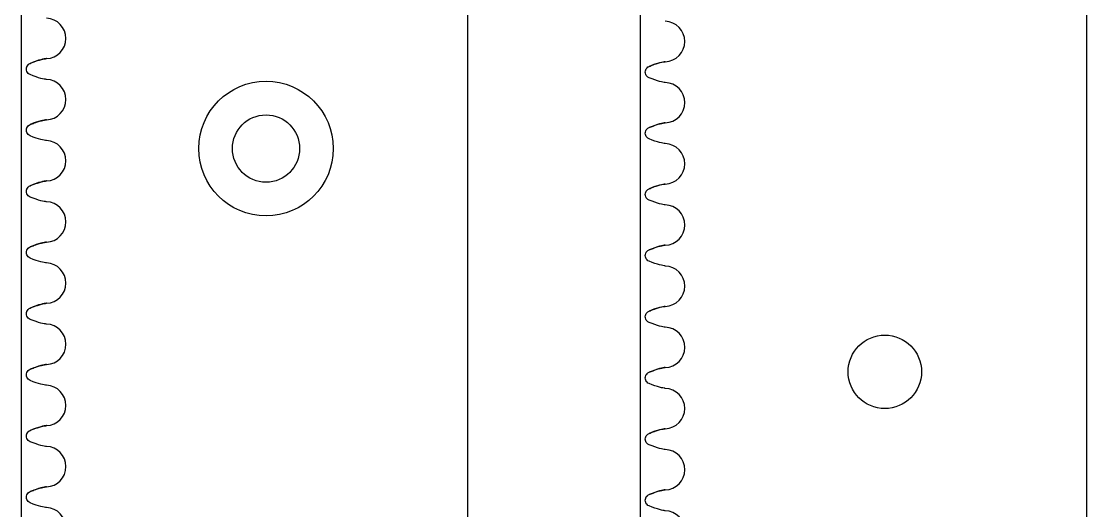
# Model space of a CAD drawing. Header units: millimetres. Extents: x -58 to 29, y -113 to 210.
# Drawn here: x -57.6 to 29.5, y -63.9 to -23.9 of the extents above; entities that cross this region are included whole.
import ezdxf

# ---------------------------------------------------------------- set-up
doc = ezdxf.new("R2010")
doc.units = ezdxf.units.MM
doc.layers.get('0').update_dxf_attribs({"linetype": 'CONTINUOUS'})

msp = doc.modelspace()

# ---------------------------------------------------------------- linework, layer by layer
for p, q in [((-7.003, 209.481), (-7.003, -113.269)), ((29.497, -113.269), (29.497, 209.481)), ((-57.582, 44.731), (-57.582, -113.269)), ((-21.082, -113.269), (-21.082, 44.731))]:
    msp.add_line(p, q)
for points in [[(29.497, -113.269), (29.497, 209.481), (-7.003, 209.481), (-7.003, -113.269)], [(-57.582, -113.269), (-21.082, -113.269), (-21.082, 44.731), (-57.582, 44.731)]]:
    msp.add_lwpolyline(points, close=True)
for centre, radius in [((-37.582, -34.269), 5.5), ((-37.582, -34.269), 2.75), ((12.997, -52.519), 3), ((12.997, -52.519), 3)]:
    msp.add_circle(centre, radius)
for centre in [(-55.582, -25.269), (-55.582, -25.269), (-5.003, -25.519), (-5.003, -25.519), (-55.582, -30.269), (-55.582, -30.269), (-5.003, -30.519), (-5.003, -30.519), (-55.582, -35.269), (-55.582, -35.269), (-5.003, -35.519), (-5.003, -35.519), (-55.582, -40.269), (-55.582, -40.269), (-5.003, -40.519), (-5.003, -40.519), (-55.582, -45.269), (-55.582, -45.269), (-5.003, -45.519), (-5.003, -45.519), (-55.582, -50.269), (-55.582, -50.269), (-5.003, -50.519), (-5.003, -50.519), (-55.582, -55.269), (-55.582, -55.269), (-5.003, -55.519), (-5.003, -55.519), (-55.582, -60.269), (-55.582, -60.269), (-5.003, -60.519), (-5.003, -60.519), (-55.582, -65.269), (-55.582, -65.269), (-5.003, -65.519), (-5.003, -65.519)]:
    msp.add_arc(centre, 1.65, -88.19894, 88.19894)
for points, knots in [([(-56.853, -27.307), (-56.745, -27.262), (-56.635, -27.219), (-56.383, -27.126), (-56.153, -27.045), (-55.77, -26.953), (-55.581, -26.923), (-55.556, -26.92)], [0.1376682, 0.1376682, 0.1376682, 0.1376682, 0.1726799, 0.1726799, 0.2171067, 0.2171067, 0.2517889, 0.2517889, 0.2517889, 0.2517889]), ([(-55.556, -26.92), (-55.583, -26.923), (-55.808, -26.959), (-55.986, -27.005), (-56.206, -27.063), (-56.515, -27.166), (-56.853, -27.307)], [0.1653912, 0.1653912, 0.1653912, 0.1653912, 0.3065484, 0.3065484, 0.3065484, 0.4815386, 0.4815386, 0.4815386, 0.4815386]), ([(-56.853, -28.23), (-56.913, -28.205), (-56.968, -28.168), (-57.06, -28.076), (-57.097, -28.022), (-57.147, -27.902), (-57.16, -27.837), (-57.161, -27.707), (-57.149, -27.642), (-57.1, -27.522), (-57.064, -27.467), (-56.996, -27.396), (-56.97, -27.374), (-56.914, -27.336), (-56.884, -27.32), (-56.853, -27.307)], [0, 0, 0, 0, 0.0195322, 0.0195322, 0.0390644, 0.0390644, 0.0585967, 0.0585967, 0.0781289, 0.0781289, 0.0976611, 0.0976611, 0.1077532, 0.1077532, 0.1178452, 0.1178452, 0.1178452, 0.1178452]), ([(-6.274, -28.48), (-6.334, -28.455), (-6.389, -28.418), (-6.481, -28.326), (-6.518, -28.272), (-6.568, -28.152), (-6.581, -28.087), (-6.582, -27.957), (-6.57, -27.892), (-6.521, -27.772), (-6.485, -27.717), (-6.416, -27.646), (-6.391, -27.624), (-6.335, -27.586), (-6.305, -27.57), (-6.274, -27.557)], [0, 0, 0, 0, 0.0195322, 0.0195322, 0.0390644, 0.0390644, 0.0585967, 0.0585967, 0.0781289, 0.0781289, 0.0976611, 0.0976611, 0.1077532, 0.1077532, 0.1178452, 0.1178452, 0.1178452, 0.1178452]), ([(-6.274, -27.557), (-6.166, -27.512), (-6.056, -27.469), (-5.804, -27.376), (-5.574, -27.295), (-5.19, -27.203), (-5.002, -27.173), (-4.977, -27.17)], [0.1376682, 0.1376682, 0.1376682, 0.1376682, 0.1726799, 0.1726799, 0.2171067, 0.2171067, 0.2517889, 0.2517889, 0.2517889, 0.2517889]), ([(-4.977, -27.17), (-5.004, -27.173), (-5.229, -27.209), (-5.407, -27.255), (-5.627, -27.313), (-5.936, -27.416), (-6.274, -27.557)], [0.1653912, 0.1653912, 0.1653912, 0.1653912, 0.3065484, 0.3065484, 0.3065484, 0.4815386, 0.4815386, 0.4815386, 0.4815386]), ([(-55.556, -28.618), (-55.583, -28.614), (-55.808, -28.578), (-55.986, -28.532), (-56.206, -28.474), (-56.515, -28.371), (-56.853, -28.23)], [0.1653912, 0.1653912, 0.1653912, 0.1653912, 0.3065484, 0.3065484, 0.3065484, 0.4815386, 0.4815386, 0.4815386, 0.4815386]), ([(-55.556, -28.618), (-55.583, -28.614), (-55.808, -28.578), (-55.986, -28.532), (-56.206, -28.474), (-56.515, -28.371), (-56.853, -28.23)], [0.1653912, 0.1653912, 0.1653912, 0.1653912, 0.3065484, 0.3065484, 0.3065484, 0.4815386, 0.4815386, 0.4815386, 0.4815386]), ([(-4.977, -28.868), (-5.004, -28.864), (-5.229, -28.828), (-5.407, -28.782), (-5.627, -28.724), (-5.936, -28.621), (-6.274, -28.48)], [0.1653912, 0.1653912, 0.1653912, 0.1653912, 0.3065484, 0.3065484, 0.3065484, 0.4815386, 0.4815386, 0.4815386, 0.4815386]), ([(-4.977, -28.868), (-5.004, -28.864), (-5.229, -28.828), (-5.407, -28.782), (-5.627, -28.724), (-5.936, -28.621), (-6.274, -28.48)], [0.1653912, 0.1653912, 0.1653912, 0.1653912, 0.3065484, 0.3065484, 0.3065484, 0.4815386, 0.4815386, 0.4815386, 0.4815386]), ([(-56.853, -32.307), (-56.745, -32.262), (-56.635, -32.219), (-56.383, -32.126), (-56.153, -32.045), (-55.77, -31.953), (-55.581, -31.923), (-55.556, -31.92)], [0.1376682, 0.1376682, 0.1376682, 0.1376682, 0.1726799, 0.1726799, 0.2171067, 0.2171067, 0.2517889, 0.2517889, 0.2517889, 0.2517889]), ([(-55.556, -31.92), (-55.583, -31.923), (-55.808, -31.959), (-55.986, -32.005), (-56.206, -32.063), (-56.515, -32.166), (-56.853, -32.307)], [0.1653912, 0.1653912, 0.1653912, 0.1653912, 0.3065484, 0.3065484, 0.3065484, 0.4815386, 0.4815386, 0.4815386, 0.4815386]), ([(-6.274, -32.557), (-6.166, -32.512), (-6.056, -32.469), (-5.804, -32.376), (-5.574, -32.295), (-5.19, -32.203), (-5.002, -32.173), (-4.977, -32.17)], [0.1376682, 0.1376682, 0.1376682, 0.1376682, 0.1726799, 0.1726799, 0.2171067, 0.2171067, 0.2517889, 0.2517889, 0.2517889, 0.2517889]), ([(-4.977, -32.17), (-5.004, -32.173), (-5.229, -32.209), (-5.407, -32.255), (-5.627, -32.313), (-5.936, -32.416), (-6.274, -32.557)], [0.1653912, 0.1653912, 0.1653912, 0.1653912, 0.3065484, 0.3065484, 0.3065484, 0.4815386, 0.4815386, 0.4815386, 0.4815386]), ([(-56.853, -33.23), (-56.913, -33.205), (-56.968, -33.168), (-57.06, -33.076), (-57.097, -33.022), (-57.147, -32.902), (-57.16, -32.837), (-57.161, -32.707), (-57.149, -32.642), (-57.1, -32.522), (-57.064, -32.467), (-56.996, -32.396), (-56.97, -32.374), (-56.914, -32.336), (-56.884, -32.32), (-56.853, -32.307)], [0, 0, 0, 0, 0.0195322, 0.0195322, 0.0390644, 0.0390644, 0.0585967, 0.0585967, 0.0781289, 0.0781289, 0.0976611, 0.0976611, 0.1077532, 0.1077532, 0.1178452, 0.1178452, 0.1178452, 0.1178452]), ([(-6.274, -33.48), (-6.334, -33.455), (-6.389, -33.418), (-6.481, -33.326), (-6.518, -33.272), (-6.568, -33.152), (-6.581, -33.087), (-6.582, -32.957), (-6.57, -32.892), (-6.521, -32.772), (-6.485, -32.717), (-6.416, -32.646), (-6.391, -32.624), (-6.335, -32.586), (-6.305, -32.57), (-6.274, -32.557)], [0, 0, 0, 0, 0.0195322, 0.0195322, 0.0390644, 0.0390644, 0.0585967, 0.0585967, 0.0781289, 0.0781289, 0.0976611, 0.0976611, 0.1077532, 0.1077532, 0.1178452, 0.1178452, 0.1178452, 0.1178452]), ([(-55.556, -33.618), (-55.583, -33.614), (-55.808, -33.578), (-55.986, -33.532), (-56.206, -33.474), (-56.515, -33.371), (-56.853, -33.23)], [0.1653912, 0.1653912, 0.1653912, 0.1653912, 0.3065484, 0.3065484, 0.3065484, 0.4815386, 0.4815386, 0.4815386, 0.4815386]), ([(-55.556, -33.618), (-55.583, -33.614), (-55.808, -33.578), (-55.986, -33.532), (-56.206, -33.474), (-56.515, -33.371), (-56.853, -33.23)], [0.1653912, 0.1653912, 0.1653912, 0.1653912, 0.3065484, 0.3065484, 0.3065484, 0.4815386, 0.4815386, 0.4815386, 0.4815386]), ([(-4.977, -33.868), (-5.004, -33.864), (-5.229, -33.828), (-5.407, -33.782), (-5.627, -33.724), (-5.936, -33.621), (-6.274, -33.48)], [0.1653912, 0.1653912, 0.1653912, 0.1653912, 0.3065484, 0.3065484, 0.3065484, 0.4815386, 0.4815386, 0.4815386, 0.4815386]), ([(-4.977, -33.868), (-5.004, -33.864), (-5.229, -33.828), (-5.407, -33.782), (-5.627, -33.724), (-5.936, -33.621), (-6.274, -33.48)], [0.1653912, 0.1653912, 0.1653912, 0.1653912, 0.3065484, 0.3065484, 0.3065484, 0.4815386, 0.4815386, 0.4815386, 0.4815386]), ([(-56.853, -38.23), (-56.913, -38.205), (-56.968, -38.168), (-57.06, -38.076), (-57.097, -38.022), (-57.147, -37.902), (-57.16, -37.837), (-57.161, -37.707), (-57.149, -37.642), (-57.1, -37.522), (-57.064, -37.467), (-56.996, -37.396), (-56.97, -37.374), (-56.914, -37.336), (-56.884, -37.32), (-56.853, -37.307)], [0, 0, 0, 0, 0.0195322, 0.0195322, 0.0390644, 0.0390644, 0.0585967, 0.0585967, 0.0781289, 0.0781289, 0.0976611, 0.0976611, 0.1077532, 0.1077532, 0.1178452, 0.1178452, 0.1178452, 0.1178452]), ([(-56.853, -37.307), (-56.745, -37.262), (-56.635, -37.219), (-56.383, -37.126), (-56.153, -37.045), (-55.77, -36.953), (-55.581, -36.923), (-55.556, -36.92)], [0.1376682, 0.1376682, 0.1376682, 0.1376682, 0.1726799, 0.1726799, 0.2171067, 0.2171067, 0.2517889, 0.2517889, 0.2517889, 0.2517889]), ([(-55.556, -36.92), (-55.583, -36.923), (-55.808, -36.959), (-55.986, -37.005), (-56.206, -37.063), (-56.515, -37.166), (-56.853, -37.307)], [0.1653912, 0.1653912, 0.1653912, 0.1653912, 0.3065484, 0.3065484, 0.3065484, 0.4815386, 0.4815386, 0.4815386, 0.4815386]), ([(-6.274, -37.557), (-6.166, -37.512), (-6.056, -37.469), (-5.804, -37.376), (-5.574, -37.295), (-5.19, -37.203), (-5.002, -37.173), (-4.977, -37.17)], [0.1376682, 0.1376682, 0.1376682, 0.1376682, 0.1726799, 0.1726799, 0.2171067, 0.2171067, 0.2517889, 0.2517889, 0.2517889, 0.2517889]), ([(-4.977, -37.17), (-5.004, -37.173), (-5.229, -37.209), (-5.407, -37.255), (-5.627, -37.313), (-5.936, -37.416), (-6.274, -37.557)], [0.1653912, 0.1653912, 0.1653912, 0.1653912, 0.3065484, 0.3065484, 0.3065484, 0.4815386, 0.4815386, 0.4815386, 0.4815386]), ([(-55.556, -38.618), (-55.583, -38.614), (-55.808, -38.578), (-55.986, -38.532), (-56.206, -38.474), (-56.515, -38.371), (-56.853, -38.23)], [0.1653912, 0.1653912, 0.1653912, 0.1653912, 0.3065484, 0.3065484, 0.3065484, 0.4815386, 0.4815386, 0.4815386, 0.4815386]), ([(-55.556, -38.618), (-55.583, -38.614), (-55.808, -38.578), (-55.986, -38.532), (-56.206, -38.474), (-56.515, -38.371), (-56.853, -38.23)], [0.1653912, 0.1653912, 0.1653912, 0.1653912, 0.3065484, 0.3065484, 0.3065484, 0.4815386, 0.4815386, 0.4815386, 0.4815386]), ([(-6.274, -38.48), (-6.334, -38.455), (-6.389, -38.418), (-6.481, -38.326), (-6.518, -38.272), (-6.568, -38.152), (-6.581, -38.087), (-6.582, -37.957), (-6.57, -37.892), (-6.521, -37.772), (-6.485, -37.717), (-6.416, -37.646), (-6.391, -37.624), (-6.335, -37.586), (-6.305, -37.57), (-6.274, -37.557)], [0, 0, 0, 0, 0.0195322, 0.0195322, 0.0390644, 0.0390644, 0.0585967, 0.0585967, 0.0781289, 0.0781289, 0.0976611, 0.0976611, 0.1077532, 0.1077532, 0.1178452, 0.1178452, 0.1178452, 0.1178452]), ([(-4.977, -38.868), (-5.004, -38.864), (-5.229, -38.828), (-5.407, -38.782), (-5.627, -38.724), (-5.936, -38.621), (-6.274, -38.48)], [0.1653912, 0.1653912, 0.1653912, 0.1653912, 0.3065484, 0.3065484, 0.3065484, 0.4815386, 0.4815386, 0.4815386, 0.4815386]), ([(-4.977, -38.868), (-5.004, -38.864), (-5.229, -38.828), (-5.407, -38.782), (-5.627, -38.724), (-5.936, -38.621), (-6.274, -38.48)], [0.1653912, 0.1653912, 0.1653912, 0.1653912, 0.3065484, 0.3065484, 0.3065484, 0.4815386, 0.4815386, 0.4815386, 0.4815386]), ([(-56.853, -43.23), (-56.913, -43.205), (-56.968, -43.168), (-57.06, -43.076), (-57.097, -43.022), (-57.147, -42.902), (-57.16, -42.837), (-57.161, -42.707), (-57.149, -42.642), (-57.1, -42.522), (-57.064, -42.467), (-56.996, -42.396), (-56.97, -42.374), (-56.914, -42.336), (-56.884, -42.32), (-56.853, -42.307)], [0, 0, 0, 0, 0.0195322, 0.0195322, 0.0390644, 0.0390644, 0.0585967, 0.0585967, 0.0781289, 0.0781289, 0.0976611, 0.0976611, 0.1077532, 0.1077532, 0.1178452, 0.1178452, 0.1178452, 0.1178452]), ([(-56.853, -42.307), (-56.745, -42.262), (-56.635, -42.219), (-56.383, -42.126), (-56.153, -42.045), (-55.77, -41.953), (-55.581, -41.923), (-55.556, -41.92)], [0.1376682, 0.1376682, 0.1376682, 0.1376682, 0.1726799, 0.1726799, 0.2171067, 0.2171067, 0.2517889, 0.2517889, 0.2517889, 0.2517889]), ([(-55.556, -41.92), (-55.583, -41.923), (-55.808, -41.959), (-55.986, -42.005), (-56.206, -42.063), (-56.515, -42.166), (-56.853, -42.307)], [0.1653912, 0.1653912, 0.1653912, 0.1653912, 0.3065484, 0.3065484, 0.3065484, 0.4815386, 0.4815386, 0.4815386, 0.4815386]), ([(-6.274, -43.48), (-6.334, -43.455), (-6.389, -43.418), (-6.481, -43.326), (-6.518, -43.272), (-6.568, -43.152), (-6.581, -43.087), (-6.582, -42.957), (-6.57, -42.892), (-6.521, -42.772), (-6.485, -42.717), (-6.416, -42.646), (-6.391, -42.624), (-6.335, -42.586), (-6.305, -42.57), (-6.274, -42.557)], [0, 0, 0, 0, 0.0195322, 0.0195322, 0.0390644, 0.0390644, 0.0585967, 0.0585967, 0.0781289, 0.0781289, 0.0976611, 0.0976611, 0.1077532, 0.1077532, 0.1178452, 0.1178452, 0.1178452, 0.1178452]), ([(-6.274, -42.557), (-6.166, -42.512), (-6.056, -42.469), (-5.804, -42.376), (-5.574, -42.295), (-5.19, -42.203), (-5.002, -42.173), (-4.977, -42.17)], [0.1376682, 0.1376682, 0.1376682, 0.1376682, 0.1726799, 0.1726799, 0.2171067, 0.2171067, 0.2517889, 0.2517889, 0.2517889, 0.2517889]), ([(-4.977, -42.17), (-5.004, -42.173), (-5.229, -42.209), (-5.407, -42.255), (-5.627, -42.313), (-5.936, -42.416), (-6.274, -42.557)], [0.1653912, 0.1653912, 0.1653912, 0.1653912, 0.3065484, 0.3065484, 0.3065484, 0.4815386, 0.4815386, 0.4815386, 0.4815386]), ([(-55.556, -43.618), (-55.583, -43.614), (-55.808, -43.578), (-55.986, -43.532), (-56.206, -43.474), (-56.515, -43.371), (-56.853, -43.23)], [0.1653912, 0.1653912, 0.1653912, 0.1653912, 0.3065484, 0.3065484, 0.3065484, 0.4815386, 0.4815386, 0.4815386, 0.4815386]), ([(-55.556, -43.618), (-55.583, -43.614), (-55.808, -43.578), (-55.986, -43.532), (-56.206, -43.474), (-56.515, -43.371), (-56.853, -43.23)], [0.1653912, 0.1653912, 0.1653912, 0.1653912, 0.3065484, 0.3065484, 0.3065484, 0.4815386, 0.4815386, 0.4815386, 0.4815386]), ([(-4.977, -43.868), (-5.004, -43.864), (-5.229, -43.828), (-5.407, -43.782), (-5.627, -43.724), (-5.936, -43.621), (-6.274, -43.48)], [0.1653912, 0.1653912, 0.1653912, 0.1653912, 0.3065484, 0.3065484, 0.3065484, 0.4815386, 0.4815386, 0.4815386, 0.4815386]), ([(-4.977, -43.868), (-5.004, -43.864), (-5.229, -43.828), (-5.407, -43.782), (-5.627, -43.724), (-5.936, -43.621), (-6.274, -43.48)], [0.1653912, 0.1653912, 0.1653912, 0.1653912, 0.3065484, 0.3065484, 0.3065484, 0.4815386, 0.4815386, 0.4815386, 0.4815386]), ([(-56.853, -47.307), (-56.745, -47.262), (-56.635, -47.219), (-56.383, -47.126), (-56.153, -47.045), (-55.77, -46.953), (-55.581, -46.923), (-55.556, -46.92)], [0.1376682, 0.1376682, 0.1376682, 0.1376682, 0.1726799, 0.1726799, 0.2171067, 0.2171067, 0.2517889, 0.2517889, 0.2517889, 0.2517889]), ([(-55.556, -46.92), (-55.583, -46.923), (-55.808, -46.959), (-55.986, -47.005), (-56.206, -47.063), (-56.515, -47.166), (-56.853, -47.307)], [0.1653912, 0.1653912, 0.1653912, 0.1653912, 0.3065484, 0.3065484, 0.3065484, 0.4815386, 0.4815386, 0.4815386, 0.4815386]), ([(-56.853, -48.23), (-56.913, -48.205), (-56.968, -48.168), (-57.06, -48.076), (-57.097, -48.022), (-57.147, -47.902), (-57.16, -47.837), (-57.161, -47.707), (-57.149, -47.642), (-57.1, -47.522), (-57.064, -47.467), (-56.996, -47.396), (-56.97, -47.374), (-56.914, -47.336), (-56.884, -47.32), (-56.853, -47.307)], [0, 0, 0, 0, 0.0195322, 0.0195322, 0.0390644, 0.0390644, 0.0585967, 0.0585967, 0.0781289, 0.0781289, 0.0976611, 0.0976611, 0.1077532, 0.1077532, 0.1178452, 0.1178452, 0.1178452, 0.1178452]), ([(-6.274, -48.48), (-6.334, -48.455), (-6.389, -48.418), (-6.481, -48.326), (-6.518, -48.272), (-6.568, -48.152), (-6.581, -48.087), (-6.582, -47.957), (-6.57, -47.892), (-6.521, -47.772), (-6.485, -47.717), (-6.416, -47.646), (-6.391, -47.624), (-6.335, -47.586), (-6.305, -47.57), (-6.274, -47.557)], [0, 0, 0, 0, 0.0195322, 0.0195322, 0.0390644, 0.0390644, 0.0585967, 0.0585967, 0.0781289, 0.0781289, 0.0976611, 0.0976611, 0.1077532, 0.1077532, 0.1178452, 0.1178452, 0.1178452, 0.1178452]), ([(-6.274, -47.557), (-6.166, -47.512), (-6.056, -47.469), (-5.804, -47.376), (-5.574, -47.295), (-5.19, -47.203), (-5.002, -47.173), (-4.977, -47.17)], [0.1376682, 0.1376682, 0.1376682, 0.1376682, 0.1726799, 0.1726799, 0.2171067, 0.2171067, 0.2517889, 0.2517889, 0.2517889, 0.2517889]), ([(-4.977, -47.17), (-5.004, -47.173), (-5.229, -47.209), (-5.407, -47.255), (-5.627, -47.313), (-5.936, -47.416), (-6.274, -47.557)], [0.1653912, 0.1653912, 0.1653912, 0.1653912, 0.3065484, 0.3065484, 0.3065484, 0.4815386, 0.4815386, 0.4815386, 0.4815386]), ([(-55.556, -48.618), (-55.583, -48.614), (-55.808, -48.578), (-55.986, -48.532), (-56.206, -48.474), (-56.515, -48.371), (-56.853, -48.23)], [0.1653912, 0.1653912, 0.1653912, 0.1653912, 0.3065484, 0.3065484, 0.3065484, 0.4815386, 0.4815386, 0.4815386, 0.4815386]), ([(-55.556, -48.618), (-55.583, -48.614), (-55.808, -48.578), (-55.986, -48.532), (-56.206, -48.474), (-56.515, -48.371), (-56.853, -48.23)], [0.1653912, 0.1653912, 0.1653912, 0.1653912, 0.3065484, 0.3065484, 0.3065484, 0.4815386, 0.4815386, 0.4815386, 0.4815386]), ([(-4.977, -48.868), (-5.004, -48.864), (-5.229, -48.828), (-5.407, -48.782), (-5.627, -48.724), (-5.936, -48.621), (-6.274, -48.48)], [0.1653912, 0.1653912, 0.1653912, 0.1653912, 0.3065484, 0.3065484, 0.3065484, 0.4815386, 0.4815386, 0.4815386, 0.4815386]), ([(-4.977, -48.868), (-5.004, -48.864), (-5.229, -48.828), (-5.407, -48.782), (-5.627, -48.724), (-5.936, -48.621), (-6.274, -48.48)], [0.1653912, 0.1653912, 0.1653912, 0.1653912, 0.3065484, 0.3065484, 0.3065484, 0.4815386, 0.4815386, 0.4815386, 0.4815386]), ([(-56.853, -52.307), (-56.745, -52.262), (-56.635, -52.219), (-56.383, -52.126), (-56.153, -52.045), (-55.77, -51.953), (-55.581, -51.923), (-55.556, -51.92)], [0.1376682, 0.1376682, 0.1376682, 0.1376682, 0.1726799, 0.1726799, 0.2171067, 0.2171067, 0.2517889, 0.2517889, 0.2517889, 0.2517889]), ([(-55.556, -51.92), (-55.583, -51.923), (-55.808, -51.959), (-55.986, -52.005), (-56.206, -52.063), (-56.515, -52.166), (-56.853, -52.307)], [0.1653912, 0.1653912, 0.1653912, 0.1653912, 0.3065484, 0.3065484, 0.3065484, 0.4815386, 0.4815386, 0.4815386, 0.4815386]), ([(-6.274, -52.557), (-6.166, -52.512), (-6.056, -52.469), (-5.804, -52.376), (-5.574, -52.295), (-5.19, -52.203), (-5.002, -52.173), (-4.977, -52.17)], [0.1376682, 0.1376682, 0.1376682, 0.1376682, 0.1726799, 0.1726799, 0.2171067, 0.2171067, 0.2517889, 0.2517889, 0.2517889, 0.2517889]), ([(-4.977, -52.17), (-5.004, -52.173), (-5.229, -52.209), (-5.407, -52.255), (-5.627, -52.313), (-5.936, -52.416), (-6.274, -52.557)], [0.1653912, 0.1653912, 0.1653912, 0.1653912, 0.3065484, 0.3065484, 0.3065484, 0.4815386, 0.4815386, 0.4815386, 0.4815386]), ([(-56.853, -53.23), (-56.913, -53.205), (-56.968, -53.168), (-57.06, -53.076), (-57.097, -53.022), (-57.147, -52.902), (-57.16, -52.837), (-57.161, -52.707), (-57.149, -52.642), (-57.1, -52.522), (-57.064, -52.467), (-56.996, -52.396), (-56.97, -52.374), (-56.914, -52.336), (-56.884, -52.32), (-56.853, -52.307)], [0, 0, 0, 0, 0.0195322, 0.0195322, 0.0390644, 0.0390644, 0.0585967, 0.0585967, 0.0781289, 0.0781289, 0.0976611, 0.0976611, 0.1077532, 0.1077532, 0.1178452, 0.1178452, 0.1178452, 0.1178452]), ([(-6.274, -53.48), (-6.334, -53.455), (-6.389, -53.418), (-6.481, -53.326), (-6.518, -53.272), (-6.568, -53.152), (-6.581, -53.087), (-6.582, -52.957), (-6.57, -52.892), (-6.521, -52.772), (-6.485, -52.717), (-6.416, -52.646), (-6.391, -52.624), (-6.335, -52.586), (-6.305, -52.57), (-6.274, -52.557)], [0, 0, 0, 0, 0.0195322, 0.0195322, 0.0390644, 0.0390644, 0.0585967, 0.0585967, 0.0781289, 0.0781289, 0.0976611, 0.0976611, 0.1077532, 0.1077532, 0.1178452, 0.1178452, 0.1178452, 0.1178452]), ([(-55.556, -53.618), (-55.583, -53.614), (-55.808, -53.578), (-55.986, -53.532), (-56.206, -53.474), (-56.515, -53.371), (-56.853, -53.23)], [0.1653912, 0.1653912, 0.1653912, 0.1653912, 0.3065484, 0.3065484, 0.3065484, 0.4815386, 0.4815386, 0.4815386, 0.4815386]), ([(-55.556, -53.618), (-55.583, -53.614), (-55.808, -53.578), (-55.986, -53.532), (-56.206, -53.474), (-56.515, -53.371), (-56.853, -53.23)], [0.1653912, 0.1653912, 0.1653912, 0.1653912, 0.3065484, 0.3065484, 0.3065484, 0.4815386, 0.4815386, 0.4815386, 0.4815386]), ([(-4.977, -53.868), (-5.004, -53.864), (-5.229, -53.828), (-5.407, -53.782), (-5.627, -53.724), (-5.936, -53.621), (-6.274, -53.48)], [0.1653912, 0.1653912, 0.1653912, 0.1653912, 0.3065484, 0.3065484, 0.3065484, 0.4815386, 0.4815386, 0.4815386, 0.4815386]), ([(-4.977, -53.868), (-5.004, -53.864), (-5.229, -53.828), (-5.407, -53.782), (-5.627, -53.724), (-5.936, -53.621), (-6.274, -53.48)], [0.1653912, 0.1653912, 0.1653912, 0.1653912, 0.3065484, 0.3065484, 0.3065484, 0.4815386, 0.4815386, 0.4815386, 0.4815386]), ([(-56.853, -58.23), (-56.913, -58.205), (-56.968, -58.168), (-57.06, -58.076), (-57.097, -58.022), (-57.147, -57.902), (-57.16, -57.837), (-57.161, -57.707), (-57.149, -57.642), (-57.1, -57.522), (-57.064, -57.467), (-56.996, -57.396), (-56.97, -57.374), (-56.914, -57.336), (-56.884, -57.32), (-56.853, -57.307)], [0, 0, 0, 0, 0.0195322, 0.0195322, 0.0390644, 0.0390644, 0.0585967, 0.0585967, 0.0781289, 0.0781289, 0.0976611, 0.0976611, 0.1077532, 0.1077532, 0.1178452, 0.1178452, 0.1178452, 0.1178452]), ([(-56.853, -57.307), (-56.745, -57.262), (-56.635, -57.219), (-56.383, -57.126), (-56.153, -57.045), (-55.77, -56.953), (-55.581, -56.923), (-55.556, -56.92)], [0.1376682, 0.1376682, 0.1376682, 0.1376682, 0.1726799, 0.1726799, 0.2171067, 0.2171067, 0.2517889, 0.2517889, 0.2517889, 0.2517889]), ([(-55.556, -56.92), (-55.583, -56.923), (-55.808, -56.959), (-55.986, -57.005), (-56.206, -57.063), (-56.515, -57.166), (-56.853, -57.307)], [0.1653912, 0.1653912, 0.1653912, 0.1653912, 0.3065484, 0.3065484, 0.3065484, 0.4815386, 0.4815386, 0.4815386, 0.4815386]), ([(-6.274, -57.557), (-6.166, -57.512), (-6.056, -57.469), (-5.804, -57.376), (-5.574, -57.295), (-5.19, -57.203), (-5.002, -57.173), (-4.977, -57.17)], [0.1376682, 0.1376682, 0.1376682, 0.1376682, 0.1726799, 0.1726799, 0.2171067, 0.2171067, 0.2517889, 0.2517889, 0.2517889, 0.2517889]), ([(-4.977, -57.17), (-5.004, -57.173), (-5.229, -57.209), (-5.407, -57.255), (-5.627, -57.313), (-5.936, -57.416), (-6.274, -57.557)], [0.1653912, 0.1653912, 0.1653912, 0.1653912, 0.3065484, 0.3065484, 0.3065484, 0.4815386, 0.4815386, 0.4815386, 0.4815386]), ([(-55.556, -58.618), (-55.583, -58.614), (-55.808, -58.578), (-55.986, -58.532), (-56.206, -58.474), (-56.515, -58.371), (-56.853, -58.23)], [0.1653912, 0.1653912, 0.1653912, 0.1653912, 0.3065484, 0.3065484, 0.3065484, 0.4815386, 0.4815386, 0.4815386, 0.4815386]), ([(-55.556, -58.618), (-55.583, -58.614), (-55.808, -58.578), (-55.986, -58.532), (-56.206, -58.474), (-56.515, -58.371), (-56.853, -58.23)], [0.1653912, 0.1653912, 0.1653912, 0.1653912, 0.3065484, 0.3065484, 0.3065484, 0.4815386, 0.4815386, 0.4815386, 0.4815386]), ([(-6.274, -58.48), (-6.334, -58.455), (-6.389, -58.418), (-6.481, -58.326), (-6.518, -58.272), (-6.568, -58.152), (-6.581, -58.087), (-6.582, -57.957), (-6.57, -57.892), (-6.521, -57.772), (-6.485, -57.717), (-6.416, -57.646), (-6.391, -57.624), (-6.335, -57.586), (-6.305, -57.57), (-6.274, -57.557)], [0, 0, 0, 0, 0.0195322, 0.0195322, 0.0390644, 0.0390644, 0.0585967, 0.0585967, 0.0781289, 0.0781289, 0.0976611, 0.0976611, 0.1077532, 0.1077532, 0.1178452, 0.1178452, 0.1178452, 0.1178452]), ([(-4.977, -58.868), (-5.004, -58.864), (-5.229, -58.828), (-5.407, -58.782), (-5.627, -58.724), (-5.936, -58.621), (-6.274, -58.48)], [0.1653912, 0.1653912, 0.1653912, 0.1653912, 0.3065484, 0.3065484, 0.3065484, 0.4815386, 0.4815386, 0.4815386, 0.4815386]), ([(-4.977, -58.868), (-5.004, -58.864), (-5.229, -58.828), (-5.407, -58.782), (-5.627, -58.724), (-5.936, -58.621), (-6.274, -58.48)], [0.1653912, 0.1653912, 0.1653912, 0.1653912, 0.3065484, 0.3065484, 0.3065484, 0.4815386, 0.4815386, 0.4815386, 0.4815386]), ([(-56.853, -63.23), (-56.913, -63.205), (-56.968, -63.168), (-57.06, -63.076), (-57.097, -63.022), (-57.147, -62.902), (-57.16, -62.837), (-57.161, -62.707), (-57.149, -62.642), (-57.1, -62.522), (-57.064, -62.467), (-56.996, -62.396), (-56.97, -62.374), (-56.914, -62.336), (-56.884, -62.32), (-56.853, -62.307)], [0, 0, 0, 0, 0.0195322, 0.0195322, 0.0390644, 0.0390644, 0.0585967, 0.0585967, 0.0781289, 0.0781289, 0.0976611, 0.0976611, 0.1077532, 0.1077532, 0.1178452, 0.1178452, 0.1178452, 0.1178452]), ([(-56.853, -62.307), (-56.745, -62.262), (-56.635, -62.219), (-56.383, -62.126), (-56.153, -62.045), (-55.77, -61.953), (-55.581, -61.923), (-55.556, -61.92)], [0.1376682, 0.1376682, 0.1376682, 0.1376682, 0.1726799, 0.1726799, 0.2171067, 0.2171067, 0.2517889, 0.2517889, 0.2517889, 0.2517889]), ([(-55.556, -61.92), (-55.583, -61.923), (-55.808, -61.959), (-55.986, -62.005), (-56.206, -62.063), (-56.515, -62.166), (-56.853, -62.307)], [0.1653912, 0.1653912, 0.1653912, 0.1653912, 0.3065484, 0.3065484, 0.3065484, 0.4815386, 0.4815386, 0.4815386, 0.4815386]), ([(-6.274, -63.48), (-6.334, -63.455), (-6.389, -63.418), (-6.481, -63.326), (-6.518, -63.272), (-6.568, -63.152), (-6.581, -63.087), (-6.582, -62.957), (-6.57, -62.892), (-6.521, -62.772), (-6.485, -62.717), (-6.416, -62.646), (-6.391, -62.624), (-6.335, -62.586), (-6.305, -62.57), (-6.274, -62.557)], [0, 0, 0, 0, 0.0195322, 0.0195322, 0.0390644, 0.0390644, 0.0585967, 0.0585967, 0.0781289, 0.0781289, 0.0976611, 0.0976611, 0.1077532, 0.1077532, 0.1178452, 0.1178452, 0.1178452, 0.1178452]), ([(-6.274, -62.557), (-6.166, -62.512), (-6.056, -62.469), (-5.804, -62.376), (-5.574, -62.295), (-5.19, -62.203), (-5.002, -62.173), (-4.977, -62.17)], [0.1376682, 0.1376682, 0.1376682, 0.1376682, 0.1726799, 0.1726799, 0.2171067, 0.2171067, 0.2517889, 0.2517889, 0.2517889, 0.2517889]), ([(-4.977, -62.17), (-5.004, -62.173), (-5.229, -62.209), (-5.407, -62.255), (-5.627, -62.313), (-5.936, -62.416), (-6.274, -62.557)], [0.1653912, 0.1653912, 0.1653912, 0.1653912, 0.3065484, 0.3065484, 0.3065484, 0.4815386, 0.4815386, 0.4815386, 0.4815386]), ([(-55.556, -63.618), (-55.583, -63.614), (-55.808, -63.578), (-55.986, -63.532), (-56.206, -63.474), (-56.515, -63.371), (-56.853, -63.23)], [0.1653912, 0.1653912, 0.1653912, 0.1653912, 0.3065484, 0.3065484, 0.3065484, 0.4815386, 0.4815386, 0.4815386, 0.4815386]), ([(-55.556, -63.618), (-55.583, -63.614), (-55.808, -63.578), (-55.986, -63.532), (-56.206, -63.474), (-56.515, -63.371), (-56.853, -63.23)], [0.1653912, 0.1653912, 0.1653912, 0.1653912, 0.3065484, 0.3065484, 0.3065484, 0.4815386, 0.4815386, 0.4815386, 0.4815386]), ([(-4.977, -63.868), (-5.004, -63.864), (-5.229, -63.828), (-5.407, -63.782), (-5.627, -63.724), (-5.936, -63.621), (-6.274, -63.48)], [0.1653912, 0.1653912, 0.1653912, 0.1653912, 0.3065484, 0.3065484, 0.3065484, 0.4815386, 0.4815386, 0.4815386, 0.4815386]), ([(-4.977, -63.868), (-5.004, -63.864), (-5.229, -63.828), (-5.407, -63.782), (-5.627, -63.724), (-5.936, -63.621), (-6.274, -63.48)], [0.1653912, 0.1653912, 0.1653912, 0.1653912, 0.3065484, 0.3065484, 0.3065484, 0.4815386, 0.4815386, 0.4815386, 0.4815386])]:
    msp.add_open_spline(points, degree=3, knots=knots)
for points in [[(-55.556, -26.92), (-55.551, -26.919), (-55.539, -26.918), (-55.53, -26.918)], [(-55.53, -26.918), (-55.539, -26.918), (-55.551, -26.919), (-55.556, -26.92)], [(-56.853, -28.23), (-56.974, -28.18), (-57.172, -27.98), (-57.172, -27.557), (-56.974, -27.358), (-56.853, -27.307)], [(-6.274, -28.48), (-6.395, -28.43), (-6.593, -28.23), (-6.593, -27.807), (-6.395, -27.608), (-6.274, -27.557)], [(-4.977, -27.17), (-4.971, -27.169), (-4.96, -27.168), (-4.951, -27.168)], [(-4.951, -27.168), (-4.96, -27.168), (-4.971, -27.169), (-4.977, -27.17)], [(-55.53, -28.619), (-55.539, -28.619), (-55.551, -28.618), (-55.556, -28.618)], [(-55.53, -28.619), (-55.539, -28.619), (-55.551, -28.618), (-55.556, -28.618)], [(-4.951, -28.869), (-4.96, -28.869), (-4.971, -28.868), (-4.977, -28.868)], [(-4.951, -28.869), (-4.96, -28.869), (-4.971, -28.868), (-4.977, -28.868)], [(-55.556, -31.92), (-55.551, -31.919), (-55.539, -31.918), (-55.53, -31.918)], [(-55.53, -31.918), (-55.539, -31.918), (-55.551, -31.919), (-55.556, -31.92)], [(-4.977, -32.17), (-4.971, -32.169), (-4.96, -32.168), (-4.951, -32.168)], [(-4.951, -32.168), (-4.96, -32.168), (-4.971, -32.169), (-4.977, -32.17)], [(-56.853, -33.23), (-56.974, -33.18), (-57.172, -32.98), (-57.172, -32.557), (-56.974, -32.358), (-56.853, -32.307)], [(-6.274, -33.48), (-6.395, -33.43), (-6.593, -33.23), (-6.593, -32.807), (-6.395, -32.608), (-6.274, -32.557)], [(-55.53, -33.619), (-55.539, -33.619), (-55.551, -33.618), (-55.556, -33.618)], [(-55.53, -33.619), (-55.539, -33.619), (-55.551, -33.618), (-55.556, -33.618)], [(-4.951, -33.869), (-4.96, -33.869), (-4.971, -33.868), (-4.977, -33.868)], [(-4.951, -33.869), (-4.96, -33.869), (-4.971, -33.868), (-4.977, -33.868)], [(-56.853, -38.23), (-56.974, -38.18), (-57.172, -37.98), (-57.172, -37.557), (-56.974, -37.358), (-56.853, -37.307)], [(-55.556, -36.92), (-55.551, -36.919), (-55.539, -36.918), (-55.53, -36.918)], [(-55.53, -36.918), (-55.539, -36.918), (-55.551, -36.919), (-55.556, -36.92)], [(-4.977, -37.17), (-4.971, -37.169), (-4.96, -37.168), (-4.951, -37.168)], [(-4.951, -37.168), (-4.96, -37.168), (-4.971, -37.169), (-4.977, -37.17)], [(-6.274, -38.48), (-6.395, -38.43), (-6.593, -38.23), (-6.593, -37.807), (-6.395, -37.608), (-6.274, -37.557)], [(-55.53, -38.619), (-55.539, -38.619), (-55.551, -38.618), (-55.556, -38.618)], [(-55.53, -38.619), (-55.539, -38.619), (-55.551, -38.618), (-55.556, -38.618)], [(-4.951, -38.869), (-4.96, -38.869), (-4.971, -38.868), (-4.977, -38.868)], [(-4.951, -38.869), (-4.96, -38.869), (-4.971, -38.868), (-4.977, -38.868)], [(-56.853, -43.23), (-56.974, -43.18), (-57.172, -42.98), (-57.172, -42.557), (-56.974, -42.358), (-56.853, -42.307)], [(-55.556, -41.92), (-55.551, -41.919), (-55.539, -41.918), (-55.53, -41.918)], [(-55.53, -41.918), (-55.539, -41.918), (-55.551, -41.919), (-55.556, -41.92)], [(-6.274, -43.48), (-6.395, -43.43), (-6.593, -43.23), (-6.593, -42.807), (-6.395, -42.608), (-6.274, -42.557)], [(-4.977, -42.17), (-4.971, -42.169), (-4.96, -42.168), (-4.951, -42.168)], [(-4.951, -42.168), (-4.96, -42.168), (-4.971, -42.169), (-4.977, -42.17)], [(-55.53, -43.619), (-55.539, -43.619), (-55.551, -43.618), (-55.556, -43.618)], [(-55.53, -43.619), (-55.539, -43.619), (-55.551, -43.618), (-55.556, -43.618)], [(-4.951, -43.869), (-4.96, -43.869), (-4.971, -43.868), (-4.977, -43.868)], [(-4.951, -43.869), (-4.96, -43.869), (-4.971, -43.868), (-4.977, -43.868)], [(-55.556, -46.92), (-55.551, -46.919), (-55.539, -46.918), (-55.53, -46.918)], [(-55.53, -46.918), (-55.539, -46.918), (-55.551, -46.919), (-55.556, -46.92)], [(-56.853, -48.23), (-56.974, -48.18), (-57.172, -47.98), (-57.172, -47.557), (-56.974, -47.358), (-56.853, -47.307)], [(-6.274, -48.48), (-6.395, -48.43), (-6.593, -48.23), (-6.593, -47.807), (-6.395, -47.608), (-6.274, -47.557)], [(-4.977, -47.17), (-4.971, -47.169), (-4.96, -47.168), (-4.951, -47.168)], [(-4.951, -47.168), (-4.96, -47.168), (-4.971, -47.169), (-4.977, -47.17)], [(-55.53, -48.619), (-55.539, -48.619), (-55.551, -48.618), (-55.556, -48.618)], [(-55.53, -48.619), (-55.539, -48.619), (-55.551, -48.618), (-55.556, -48.618)], [(-4.951, -48.869), (-4.96, -48.869), (-4.971, -48.868), (-4.977, -48.868)], [(-4.951, -48.869), (-4.96, -48.869), (-4.971, -48.868), (-4.977, -48.868)], [(-55.556, -51.92), (-55.551, -51.919), (-55.539, -51.918), (-55.53, -51.918)], [(-55.53, -51.918), (-55.539, -51.918), (-55.551, -51.919), (-55.556, -51.92)], [(-4.977, -52.17), (-4.971, -52.169), (-4.96, -52.168), (-4.951, -52.168)], [(-4.951, -52.168), (-4.96, -52.168), (-4.971, -52.169), (-4.977, -52.17)], [(-56.853, -53.23), (-56.974, -53.18), (-57.172, -52.98), (-57.172, -52.557), (-56.974, -52.358), (-56.853, -52.307)], [(-6.274, -53.48), (-6.395, -53.43), (-6.593, -53.23), (-6.593, -52.807), (-6.395, -52.608), (-6.274, -52.557)], [(-55.53, -53.619), (-55.539, -53.619), (-55.551, -53.618), (-55.556, -53.618)], [(-55.53, -53.619), (-55.539, -53.619), (-55.551, -53.618), (-55.556, -53.618)], [(-4.951, -53.869), (-4.96, -53.869), (-4.971, -53.868), (-4.977, -53.868)], [(-4.951, -53.869), (-4.96, -53.869), (-4.971, -53.868), (-4.977, -53.868)], [(-56.853, -58.23), (-56.974, -58.18), (-57.172, -57.98), (-57.172, -57.557), (-56.974, -57.358), (-56.853, -57.307)], [(-55.556, -56.92), (-55.551, -56.919), (-55.539, -56.918), (-55.53, -56.918)], [(-55.53, -56.918), (-55.539, -56.918), (-55.551, -56.919), (-55.556, -56.92)], [(-4.977, -57.17), (-4.971, -57.169), (-4.96, -57.168), (-4.951, -57.168)], [(-4.951, -57.168), (-4.96, -57.168), (-4.971, -57.169), (-4.977, -57.17)], [(-6.274, -58.48), (-6.395, -58.43), (-6.593, -58.23), (-6.593, -57.807), (-6.395, -57.608), (-6.274, -57.557)], [(-55.53, -58.619), (-55.539, -58.619), (-55.551, -58.618), (-55.556, -58.618)], [(-55.53, -58.619), (-55.539, -58.619), (-55.551, -58.618), (-55.556, -58.618)], [(-4.951, -58.869), (-4.96, -58.869), (-4.971, -58.868), (-4.977, -58.868)], [(-4.951, -58.869), (-4.96, -58.869), (-4.971, -58.868), (-4.977, -58.868)], [(-56.853, -63.23), (-56.974, -63.18), (-57.172, -62.98), (-57.172, -62.557), (-56.974, -62.358), (-56.853, -62.307)], [(-55.556, -61.92), (-55.551, -61.919), (-55.539, -61.918), (-55.53, -61.918)], [(-55.53, -61.918), (-55.539, -61.918), (-55.551, -61.919), (-55.556, -61.92)], [(-6.274, -63.48), (-6.395, -63.43), (-6.593, -63.23), (-6.593, -62.807), (-6.395, -62.608), (-6.274, -62.557)], [(-4.977, -62.17), (-4.971, -62.169), (-4.96, -62.168), (-4.951, -62.168)], [(-4.951, -62.168), (-4.96, -62.168), (-4.971, -62.169), (-4.977, -62.17)], [(-55.53, -63.619), (-55.539, -63.619), (-55.551, -63.618), (-55.556, -63.618)], [(-55.53, -63.619), (-55.539, -63.619), (-55.551, -63.618), (-55.556, -63.618)], [(-4.951, -63.869), (-4.96, -63.869), (-4.971, -63.868), (-4.977, -63.868)], [(-4.951, -63.869), (-4.96, -63.869), (-4.971, -63.868), (-4.977, -63.868)]]:
    msp.add_open_spline(points, degree=3)

doc.saveas('drawing.dxf')
